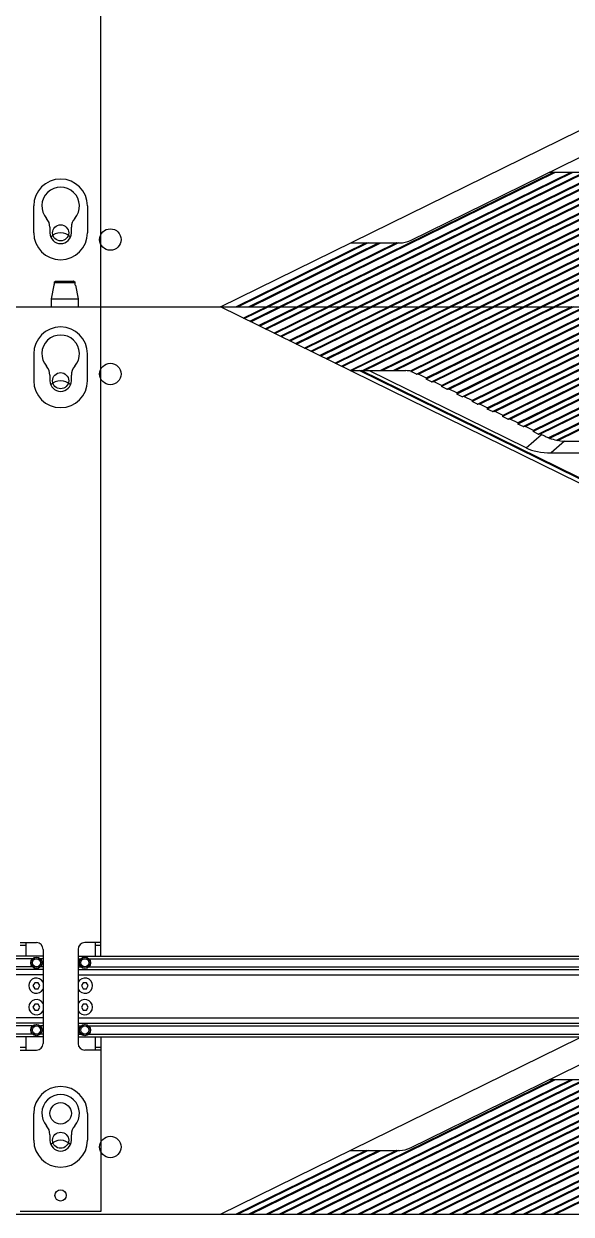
# Model space of a CAD drawing. Header units: millimetres. Extents: x 710 to 26878, y 589 to 5187.
# Drawn here: x 23602.7 to 23806.3, y 2024.6 to 2467.4 of the extents above; entities that cross this region are included whole.
import ezdxf

# ---------------------------------------------------------------- set-up
doc = ezdxf.new("R2010")
doc.units = ezdxf.units.MM
doc.layers.add('02___PRT_ALL_AXES', color=7, linetype='Continuous')

# ---------------------------------------------------------------- blocks, each defined once
blk = doc.blocks.new('6RYFH')
at = {"color": 7, "linetype": 'Continuous'}
for p, q in [((11450.77, 2231.65), (11450.71, 2231.32)), ((11450.74, 2231.49), (11450.71, 2231.32)), ((11450.77, 2231.65), (11450.74, 2231.49)), ((11450.83, 2231.98), (11450.77, 2231.65)), ((11450.83, 2231.98), (11458.41, 2231.98)), ((11451.34, 2232.39), (11457.91, 2232.39)), ((11458.47, 2231.65), (11458.41, 2231.98)), ((11458.53, 2231.32), (11458.47, 2231.65)), ((11458.5, 2231.49), (11458.47, 2231.65)), ((11458.53, 2231.32), (11458.5, 2231.49)), ((11450.59, 2230.99), (11449.65, 2225.89)), ((11450.65, 2230.99), (11450.59, 2230.99)), ((11450.71, 2231.32), (11450.65, 2230.99)), ((11458.59, 2230.99), (11458.53, 2231.32)), ((11458.65, 2230.99), (11458.59, 2230.99)), ((11458.65, 2230.99), (11459.6, 2225.89)), ((11436.62, 2222.89), (12036.62, 2222.89)), ((11449.65, 2225.89), (11449.65, 2222.89)), ((11449.65, 2225.89), (11459.6, 2225.89)), ((11459.6, 2225.89), (11459.6, 2222.89)), ((11726.41, 2117.9), (11512.62, 2222.89)), ((11521.17, 2218.69), (11529.72, 2222.89)), ((11529.79, 2222.89), (11521.21, 2218.67)), ((11530.47, 2222.89), (11521.55, 2218.51)), ((11523.52, 2217.54), (11534.41, 2222.89)), ((11523.86, 2217.37), (11535.09, 2222.89)), ((11523.89, 2217.35), (11535.16, 2222.89)), ((11526.84, 2215.91), (11541.06, 2222.89)), ((11541.14, 2222.89), (11526.88, 2215.89)), ((11541.82, 2222.89), (11527.22, 2215.72)), ((11529.19, 2214.75), (11545.75, 2222.89)), ((11529.53, 2214.59), (11546.43, 2222.89)), ((11529.56, 2214.57), (11546.51, 2222.89)), ((11532.51, 2213.12), (11552.41, 2222.89)), ((11552.48, 2222.89), (11532.55, 2213.1)), ((11553.16, 2222.89), (11532.89, 2212.94)), ((11534.86, 2211.97), (11557.1, 2222.89)), ((11535.2, 2211.8), (11557.78, 2222.89)), ((11535.24, 2211.78), (11557.85, 2222.89)), ((11538.18, 2210.34), (11563.75, 2222.89)), ((11563.82, 2222.89), (11538.22, 2210.32)), ((11564.5, 2222.89), (11538.56, 2210.15)), ((11540.53, 2209.18), (11568.44, 2222.89)), ((11540.87, 2209.02), (11569.12, 2222.89)), ((11540.91, 2209), (11569.19, 2222.89)), ((11543.86, 2207.55), (11575.09, 2222.89)), ((11575.17, 2222.89), (11543.89, 2207.53)), ((11575.85, 2222.89), (11544.23, 2207.37)), ((11546.2, 2206.4), (11579.78, 2222.89)), ((11546.54, 2206.23), (11580.46, 2222.89)), ((11546.58, 2206.21), (11580.54, 2222.89)), ((11549.53, 2204.77), (11586.44, 2222.89)), ((11586.51, 2222.89), (11549.56, 2204.75)), ((11587.19, 2222.89), (11549.9, 2204.58)), ((11551.87, 2203.61), (11591.13, 2222.89)), ((11552.21, 2203.45), (11591.81, 2222.89)), ((11552.25, 2203.43), (11591.88, 2222.89)), ((11555.2, 2201.98), (11597.78, 2222.89)), ((11597.85, 2222.89), (11555.24, 2201.96)), ((11598.53, 2222.89), (11555.58, 2201.8)), ((11557.55, 2200.83), (11602.47, 2222.89)), ((11557.89, 2200.66), (11603.15, 2222.89)), ((11557.92, 2200.64), (11603.22, 2222.89)), ((11560.87, 2199.19), (11609.12, 2222.89)), ((11609.2, 2222.89), (11560.91, 2199.18)), ((11609.88, 2222.89), (11561.51, 2199.14)), ((11565.45, 2199.14), (11613.81, 2222.89)), ((11566.13, 2199.14), (11614.49, 2222.89)), ((11566.2, 2199.14), (11614.57, 2222.89)), ((11620.47, 2222.89), (11572.1, 2199.14)), ((11620.54, 2222.89), (11572.18, 2199.14)), ((11621.22, 2222.89), (11572.85, 2199.14)), ((11576.79, 2199.14), (11625.16, 2222.89)), ((11577.47, 2199.14), (11625.84, 2222.89)), ((11577.55, 2199.14), (11625.91, 2222.89)), ((11631.81, 2222.89), (11583.16, 2199)), ((11631.88, 2222.89), (11583.21, 2198.99)), ((11632.56, 2222.89), (11583.48, 2198.79)), ((11585.45, 2197.82), (11636.5, 2222.89)), ((11586.24, 2197.88), (11637.18, 2222.89)), ((11586.28, 2197.86), (11637.25, 2222.89)), ((11643.9, 2222.89), (11589.15, 2196)), ((11643.15, 2222.89), (11589.23, 2196.41)), ((11643.23, 2222.89), (11589.27, 2196.39)), ((11591.12, 2195.03), (11647.84, 2222.89)), ((11591.92, 2195.09), (11648.52, 2222.89)), ((11591.95, 2195.07), (11648.6, 2222.89)), ((11655.25, 2222.89), (11594.82, 2193.22)), ((11654.5, 2222.89), (11594.9, 2193.62)), ((11654.57, 2222.89), (11594.94, 2193.61)), ((11596.79, 2192.25), (11659.19, 2222.89)), ((11597.59, 2192.31), (11659.87, 2222.89)), ((11597.62, 2192.29), (11659.94, 2222.89)), ((11666.59, 2222.89), (11600.5, 2190.43)), ((11665.84, 2222.89), (11600.57, 2190.84)), ((11665.91, 2222.89), (11600.61, 2190.82)), ((11602.46, 2189.46), (11670.53, 2222.89)), ((11603.26, 2189.52), (11671.21, 2222.89)), ((11603.29, 2189.5), (11671.28, 2222.89)), ((11677.93, 2222.89), (11606.17, 2187.65)), ((11677.18, 2222.89), (11606.24, 2188.05)), ((11677.25, 2222.89), (11606.28, 2188.04)), ((11608.14, 2186.68), (11681.87, 2222.89)), ((11608.93, 2186.74), (11682.55, 2222.89)), ((11608.97, 2186.72), (11682.63, 2222.89)), ((11689.28, 2222.89), (11611.84, 2184.86)), ((11688.53, 2222.89), (11611.92, 2185.27)), ((11688.6, 2222.89), (11611.95, 2185.25)), ((11613.81, 2183.89), (11693.22, 2222.89)), ((11614.6, 2183.95), (11693.9, 2222.89)), ((11614.64, 2183.93), (11693.97, 2222.89)), ((11700.62, 2222.89), (11617.51, 2182.08)), ((11699.87, 2222.89), (11617.59, 2182.48)), ((11699.94, 2222.89), (11617.62, 2182.47)), ((11619.48, 2181.11), (11704.56, 2222.89)), ((11620.27, 2181.17), (11705.24, 2222.89)), ((11620.31, 2181.15), (11705.31, 2222.89)), ((11711.96, 2222.89), (11623.18, 2179.29)), ((11711.21, 2222.89), (11623.26, 2179.7)), ((11711.28, 2222.89), (11623.3, 2179.68)), ((11625.15, 2178.32), (11715.9, 2222.89)), ((11625.94, 2178.38), (11716.58, 2222.89)), ((11625.98, 2178.36), (11716.66, 2222.89)), ((11723.31, 2222.89), (11628.85, 2176.51)), ((11722.55, 2222.89), (11628.93, 2176.91)), ((11722.63, 2222.89), (11628.97, 2176.9)), ((11630.82, 2175.54), (11727.25, 2222.89)), ((11631.62, 2175.59), (11727.93, 2222.89)), ((11631.65, 2175.58), (11728, 2222.89)), ((11733.9, 2222.89), (11634.67, 2174.16)), ((11733.97, 2222.89), (11634.71, 2174.14)), ((11734.65, 2222.89), (11635, 2173.95)), ((11637.57, 2173.28), (11738.59, 2222.89)), ((11638.07, 2173.19), (11739.27, 2222.89)), ((11638.12, 2173.18), (11739.34, 2222.89)), ((11560.98, 2199.14), (11581.58, 2199.14)), ((11728, 2118.68), (11564.16, 2199.14)), ((11728.4, 2118.88), (11564.95, 2199.14)), ((11626.28, 2170.41), (11567.79, 2199.14)), ((11585.45, 2197.82), (11583.48, 2198.79)), ((11586.12, 2197.94), (11589.39, 2196.33)), ((11591.12, 2195.03), (11589.15, 2196)), ((11595.06, 2193.54), (11591.79, 2195.15)), ((11596.79, 2192.25), (11594.82, 2193.22)), ((11600.74, 2190.76), (11597.46, 2192.37)), ((11602.46, 2189.46), (11600.5, 2190.43)), ((11606.41, 2187.97), (11603.13, 2189.58)), ((11608.14, 2186.68), (11606.17, 2187.65)), ((11612.08, 2185.19), (11608.8, 2186.8)), ((11613.81, 2183.89), (11611.84, 2184.86)), ((11617.75, 2182.4), (11614.48, 2184.01)), ((11619.48, 2181.11), (11617.51, 2182.08)), ((11623.42, 2179.62), (11620.15, 2181.23)), ((11625.15, 2178.32), (11623.18, 2179.29)), ((11629.09, 2176.83), (11625.82, 2178.44)), ((11626.28, 2170.41), (11631.98, 2175.41)), ((11630.82, 2175.54), (11628.85, 2176.51)), ((11631.49, 2175.66), (11633.37, 2174.73)), ((11640.55, 2172.91), (11635.65, 2168.6)), ((11641.31, 2172.89), (11838.38, 2172.89)), ((11635.65, 2168.6), (11829.66, 2168.6)), ((11583.28, 1910.06), (11747.91, 1990.91)), ((11512.62, 1885.39), (11711.91, 1983.26)), ((11534.41, 1885.39), (11636.23, 1935.39)), ((11535.09, 1885.39), (11636.91, 1935.39)), ((11535.16, 1885.39), (11636.98, 1935.39)), ((11642.88, 1935.39), (11541.06, 1885.39)), ((11642.95, 1935.39), (11541.14, 1885.39)), ((11643.63, 1935.39), (11541.82, 1885.39)), ((11545.75, 1885.39), (11647.57, 1935.39)), ((11546.43, 1885.39), (11648.25, 1935.39)), ((11546.51, 1885.39), (11648.33, 1935.39)), ((11654.22, 1935.39), (11552.41, 1885.39)), ((11654.3, 1935.39), (11552.48, 1885.39)), ((11654.98, 1935.39), (11553.16, 1885.39)), ((11557.1, 1885.39), (11658.92, 1935.39)), ((11557.78, 1885.39), (11659.6, 1935.39)), ((11557.85, 1885.39), (11659.67, 1935.39)), ((11665.57, 1935.39), (11563.75, 1885.39)), ((11665.64, 1935.39), (11563.82, 1885.39)), ((11666.32, 1935.39), (11564.5, 1885.39)), ((11568.44, 1885.39), (11670.26, 1935.39)), ((11569.12, 1885.39), (11670.94, 1935.39)), ((11569.19, 1885.39), (11671.01, 1935.39)), ((11676.91, 1935.39), (11575.09, 1885.39)), ((11676.98, 1935.39), (11575.17, 1885.39)), ((11677.66, 1935.39), (11575.84, 1885.39)), ((11579.78, 1885.39), (11681.6, 1935.39)), ((11580.46, 1885.39), (11682.28, 1935.39)), ((11580.54, 1885.39), (11682.35, 1935.39)), ((11688.25, 1935.39), (11586.44, 1885.39)), ((11688.33, 1935.39), (11586.51, 1885.39)), ((11689.01, 1935.39), (11587.19, 1885.39)), ((11591.13, 1885.39), (11692.95, 1935.39)), ((11591.81, 1885.39), (11693.63, 1935.39)), ((11591.88, 1885.39), (11693.7, 1935.39)), ((11699.6, 1935.39), (11597.78, 1885.39)), ((11699.67, 1935.39), (11597.85, 1885.39)), ((11700.35, 1935.39), (11598.53, 1885.39)), ((11602.47, 1885.39), (11704.29, 1935.39)), ((11603.15, 1885.39), (11704.97, 1935.39)), ((11603.22, 1885.39), (11705.04, 1935.39)), ((11710.94, 1935.39), (11609.12, 1885.39)), ((11711.01, 1935.39), (11609.19, 1885.39)), ((11711.69, 1935.39), (11609.87, 1885.39)), ((11613.81, 1885.39), (11715.63, 1935.39)), ((11614.49, 1885.39), (11716.31, 1935.39)), ((11614.57, 1885.39), (11716.38, 1935.39)), ((11722.28, 1935.39), (11620.47, 1885.39)), ((11722.36, 1935.39), (11620.54, 1885.39)), ((11723.04, 1935.39), (11621.22, 1885.39)), ((11625.16, 1885.39), (11726.98, 1935.39)), ((11625.84, 1885.39), (11727.65, 1935.39)), ((11625.91, 1885.39), (11727.73, 1935.39)), ((11733.63, 1935.39), (11631.81, 1885.39)), ((11733.7, 1935.39), (11631.88, 1885.39)), ((11734.38, 1935.39), (11632.56, 1885.39)), ((11831.93, 1935.39), (11634.86, 1935.39)), ((11636.5, 1885.39), (11738.32, 1935.39)), ((11637.18, 1885.39), (11739, 1935.39)), ((11637.25, 1885.39), (11739.07, 1935.39)), ((11566.74, 1909.14), (11518.38, 1885.39)), ((11566.81, 1909.14), (11518.45, 1885.39)), ((11567.49, 1909.14), (11519.13, 1885.39)), ((11523.07, 1885.39), (11571.43, 1909.14)), ((11523.75, 1885.39), (11572.11, 1909.14)), ((11523.82, 1885.39), (11572.18, 1909.14)), ((11578.08, 1909.14), (11529.72, 1885.39)), ((11578.16, 1909.14), (11529.79, 1885.39)), ((11578.84, 1909.14), (11530.47, 1885.39)), ((11560.98, 1909.14), (11579.31, 1909.14)), ((11436.62, 1885.39), (12036.62, 1885.39))]:
    blk.add_line(p, q, dxfattribs=at)
for centre, radius in [((11471.62, 2197.89), 4), ((11453.12, 2195.39), 3), ((11453.12, 1912.89), 3), ((11471.62, 1910.39), 4)]:
    blk.add_circle(centre, radius, dxfattribs=at)
for centre, radius, start, end in [((11457.91, 2231.87), 0.522, 77.0352, 89.9936), ((11581.58, 2190.14), 9, 77.6267, 90), ((11641.31, 2190.89), 18, 243.8457, 249.3822), ((11641.31, 2190.89), 18, 251.4761, 270), ((11579.31, 1918.14), 9, 270, 296.1543)]:
    blk.add_arc(centre, radius, start, end, dxfattribs=at)
for centre, major_axis, ratio, start_param, end_param in [((11585.52, 2199.79), (2.07, 0.98), 0.130507, 2.846583, 3.244909), ((11587.49, 2198.82), (2.07, 0.98), 0.130507, -3.038276, -2.358602), ((11591.19, 2197), (2.07, 0.98), 0.130507, 2.565236, 3.244909), ((11593.16, 2196.04), (2.07, 0.98), 0.130507, -3.038276, -2.358602), ((11596.87, 2194.22), (2.07, 0.98), 0.130507, 2.565236, 3.244909), ((11598.83, 2193.25), (2.07, 0.98), 0.130507, -3.038276, -2.358602), ((11602.54, 2191.43), (2.07, 0.98), 0.130507, 2.565236, 3.244909), ((11604.51, 2190.47), (2.07, 0.98), 0.130507, -3.038276, -2.358602), ((11608.21, 2188.65), (2.07, 0.98), 0.130507, 2.565236, 3.244909), ((11610.18, 2187.68), (2.07, 0.98), 0.130507, -3.038276, -2.358602), ((11613.88, 2185.86), (2.07, 0.98), 0.130507, 2.565236, 3.244909), ((11615.85, 2184.9), (2.07, 0.98), 0.130507, -3.038276, -2.358602), ((11619.55, 2183.08), (2.07, 0.98), 0.130507, 2.565236, 3.244909), ((11621.52, 2182.11), (2.07, 0.98), 0.130507, -3.038276, -2.358602), ((11625.22, 2180.29), (2.07, 0.98), 0.130507, 2.565236, 3.244909), ((11627.19, 2179.33), (2.07, 0.98), 0.130507, -3.038276, -2.358602), ((11630.9, 2177.51), (2.07, 0.98), 0.130507, 2.565236, 3.244909), ((11632.86, 2176.54), (2.07, 0.98), 0.130507, -3.038276, -2.358602), ((11974, 2481.38), (345.95, 303.53), 0.152098, -3.034155, -3.027155), ((11968.63, 2476.66), (345.95, 303.53), 0.152098, -3.07842, -2.969946)]:
    blk.add_ellipse(centre, major_axis=major_axis, ratio=ratio, start_param=start_param, end_param=end_param, dxfattribs=at)
for points, knots in [([(11450.83, 2231.98), (11450.84, 2231.99), (11450.84, 2232.03), (11450.86, 2232.06), (11450.87, 2232.09)], [0, 0, 0, 0, 0.249866, 1, 1, 1, 1]), ([(11450.87, 2232.09), (11450.88, 2232.11), (11450.89, 2232.14), (11450.92, 2232.17), (11450.93, 2232.19)], [0, 0, 0, 0, 0.500081, 1, 1, 1, 1]), ([(11450.93, 2232.19), (11450.94, 2232.2), (11450.96, 2232.23), (11450.99, 2232.26), (11451.01, 2232.27)], [0, 0, 0, 0, 0.499978, 1, 1, 1, 1]), ([(11451.01, 2232.27), (11451.02, 2232.29), (11451.05, 2232.31), (11451.09, 2232.33), (11451.11, 2232.34)], [0, 0, 0, 0, 0.500013, 1, 1, 1, 1]), ([(11451.11, 2232.34), (11451.12, 2232.35), (11451.16, 2232.36), (11451.2, 2232.37), (11451.22, 2232.38)], [0, 0, 0, 0, 0.499911, 1, 1, 1, 1]), ([(11451.22, 2232.38), (11451.23, 2232.38), (11451.27, 2232.39), (11451.31, 2232.39), (11451.34, 2232.39)], [0, 0, 0, 0, 0.250382, 1, 1, 1, 1]), ([(11458.02, 2232.38), (11458.04, 2232.37), (11458.08, 2232.36), (11458.12, 2232.35), (11458.13, 2232.34)], [0, 0, 0, 0, 0.500089, 1, 1, 1, 1]), ([(11458.13, 2232.34), (11458.15, 2232.33), (11458.19, 2232.31), (11458.22, 2232.29), (11458.23, 2232.27)], [0, 0, 0, 0, 0.499987, 1, 1, 1, 1]), ([(11458.23, 2232.27), (11458.25, 2232.26), (11458.28, 2232.23), (11458.3, 2232.2), (11458.31, 2232.19)], [0, 0, 0, 0, 0.500022, 1, 1, 1, 1]), ([(11458.31, 2232.19), (11458.33, 2232.17), (11458.35, 2232.14), (11458.37, 2232.11), (11458.37, 2232.09)], [0, 0, 0, 0, 0.499919, 1, 1, 1, 1]), ([(11458.37, 2232.09), (11458.38, 2232.08), (11458.39, 2232.05), (11458.4, 2232.01), (11458.41, 2231.98)], [0, 0, 0, 0, 0.250397, 1, 1, 1, 1]), ([(11635, 2173.95), (11634.99, 2173.95), (11634.98, 2173.96), (11634.97, 2173.96), (11634.96, 2173.97), (11634.96, 2173.98), (11634.95, 2173.99), (11634.95, 2174), (11634.95, 2174.02), (11634.96, 2174.03), (11634.97, 2174.04), (11634.97, 2174.04)], [0, 0, 0, 0, 0.126258, 0.252416, 0.378065, 0.440847, 0.503376, 0.627544, 0.751631, 0.875774, 1, 1, 1, 1])]:
    blk.add_open_spline(points, degree=3, knots=knots, dxfattribs=at)
blk = doc.blocks.new('*U89')
blk.add_blockref('6RYFH', (-11736.62, -2058.89))
blk = doc.blocks.new('*U91')
at = {"color": 0, "linetype": 'ByBlock', "lineweight": -2, "transparency": 16777216}
for p in [(2400, 337.5), (2400, 0)]:
    blk.add_blockref('*U89', p, dxfattribs=at)
blk = doc.blocks.new('dfx')
at = {"color": 114, "linetype": 'Continuous', "lineweight": -3, "true_color": 0x139b48}
for p, q in [((13155.98, 8283.73), (13155.98, 8771.23)), ((13130.98, 8552.73), (13130.98, 8562.73)), ((13150.98, 8562.73), (13150.98, 8552.73)), ((13136.98, 8554.79), (13136.98, 8552.73)), ((13144.98, 8552.73), (13144.98, 8554.79)), ((13130.98, 8507.73), (13130.98, 8497.73)), ((13150.98, 8497.73), (13150.98, 8507.73)), ((13136.98, 8499.79), (13136.98, 8497.73)), ((13144.98, 8497.73), (13144.98, 8499.79)), ((13125.98, 8288.73), (13131.98, 8288.73)), ((13127.98, 8288.73), (13127.98, 8283.73)), ((13155.98, 8288.73), (13149.98, 8288.73)), ((13153.98, 8283.73), (13153.98, 8288.73)), ((13125.98, 8287.73), (13127.98, 8287.73)), ((13134.48, 8286.23), (13134.48, 8251.23)), ((13147.48, 8286.23), (13147.48, 8251.23)), ((13153.98, 8287.73), (13155.98, 8287.73)), ((13134.48, 8283.73), (13111.48, 8283.73)), ((13134.48, 8282.73), (13133.45, 8282.73)), ((13134.48, 8279.73), (13133.45, 8279.73)), ((13147.48, 8283.73), (13701.48, 8283.73)), ((13147.48, 8282.73), (13148.51, 8282.73)), ((13147.48, 8279.73), (13148.51, 8279.73)), ((13134.48, 8276.73), (13110.98, 8276.73)), ((13134.48, 8278.73), (13111.48, 8278.73)), ((13147.48, 8278.73), (13701.48, 8278.73)), ((13147.48, 8276.73), (13701.48, 8276.73)), ((13131.34, 8273.84), (13130.69, 8272.73)), ((13130.69, 8272.73), (13131.34, 8271.61)), ((13132.63, 8273.84), (13131.34, 8273.84)), ((13131.34, 8271.61), (13132.63, 8271.61)), ((13133.27, 8272.73), (13132.63, 8273.84)), ((13132.63, 8271.61), (13133.27, 8272.73)), ((13149.34, 8273.84), (13148.69, 8272.73)), ((13148.69, 8272.73), (13149.34, 8271.61)), ((13150.63, 8273.84), (13149.34, 8273.84)), ((13149.34, 8271.61), (13150.63, 8271.61)), ((13151.27, 8272.73), (13150.63, 8273.84)), ((13150.63, 8271.61), (13151.27, 8272.73)), ((13131.34, 8265.84), (13130.69, 8264.73)), ((13130.69, 8264.73), (13131.34, 8263.61)), ((13132.63, 8265.84), (13131.34, 8265.84)), ((13131.34, 8263.61), (13132.63, 8263.61)), ((13133.27, 8264.73), (13132.63, 8265.84)), ((13132.63, 8263.61), (13133.27, 8264.73)), ((13149.34, 8265.84), (13148.69, 8264.73)), ((13148.69, 8264.73), (13149.34, 8263.61)), ((13150.63, 8265.84), (13149.34, 8265.84)), ((13149.34, 8263.61), (13150.63, 8263.61)), ((13151.27, 8264.73), (13150.63, 8265.84)), ((13150.63, 8263.61), (13151.27, 8264.73)), ((13134.48, 8260.73), (13110.98, 8260.73)), ((13134.48, 8258.73), (13111.48, 8258.73)), ((13134.48, 8257.73), (13133.45, 8257.73)), ((13147.48, 8260.73), (13701.48, 8260.73)), ((13147.48, 8258.73), (13701.48, 8258.73)), ((13147.48, 8257.73), (13148.51, 8257.73)), ((13134.48, 8253.73), (13111.48, 8253.73)), ((13127.98, 8253.73), (13127.98, 8248.73)), ((13134.48, 8254.73), (13133.45, 8254.73)), ((13147.48, 8254.73), (13148.51, 8254.73)), ((13147.48, 8253.73), (13701.48, 8253.73)), ((13153.98, 8248.73), (13153.98, 8253.73)), ((13155.98, 8253.73), (13155.98, 8188.73)), ((13127.98, 8249.73), (13125.98, 8249.73)), ((13125.98, 8248.73), (13131.98, 8248.73)), ((13155.98, 8248.73), (13149.98, 8248.73)), ((13155.98, 8249.73), (13153.98, 8249.73)), ((13155.98, 8188.73), (13125.98, 8188.73))]:
    blk.add_line(p, q, dxfattribs=at)
for centre, radius in [((13131.98, 8281.23), 2), ((13131.98, 8281.23), 1.5), ((13149.98, 8281.23), 2), ((13149.98, 8281.23), 1.5), ((13131.98, 8256.23), 2), ((13131.98, 8256.23), 1.5), ((13149.98, 8256.23), 2), ((13149.98, 8256.23), 1.5)]:
    blk.add_circle(centre, radius, dxfattribs=at)
for centre, radius, start, end in [((13140.98, 8562.73), 10, 0, 180), ((13140.98, 8562.73), 7, 318.5904, 221.4096), ((13131.98, 8554.79), 5, 0, 41.4096), ((13149.98, 8554.79), 5, 138.5904, 180), ((13140.98, 8552.73), 10, 180, 0), ((13140.98, 8552.73), 4, 180, 0), ((13140.98, 8547.73), 5, 43.1308, 136.8692), ((13140.98, 8507.73), 10, 0, 180), ((13140.98, 8507.73), 7, 318.5904, 221.4096), ((13131.98, 8499.79), 5, 0, 41.4096), ((13149.98, 8499.79), 5, 138.5904, 180), ((13140.98, 8497.73), 10, 180, 0), ((13140.98, 8497.73), 4, 180, 0), ((13140.98, 8492.73), 5, 43.1308, 136.8692), ((13131.98, 8286.23), 2.5, 0, 90), ((13149.98, 8286.23), 2.5, 90, 180), ((13131.98, 8251.23), 2.5, 270, 0), ((13149.98, 8251.23), 2.5, 180, 270), ((13140.98, 8210.23), 5, 43.1308, 136.8692)]:
    blk.add_arc(centre, radius, start, end, dxfattribs=at)
at = {"layer": '02___PRT_ALL_AXES', "color": 114, "linetype": 'Continuous', "lineweight": -3, "true_color": 0x139b48}
for p, q in [((13130.51, 8282.73), (13118.45, 8282.73)), ((13130.51, 8279.73), (13118.45, 8279.73)), ((13151.45, 8282.73), (13697.51, 8282.73)), ((13151.45, 8279.73), (13697.51, 8279.73)), ((13130.51, 8257.73), (13118.45, 8257.73)), ((13151.45, 8257.73), (13697.51, 8257.73)), ((13130.51, 8254.73), (13118.45, 8254.73)), ((13151.45, 8254.73), (13697.51, 8254.73)), ((13130.98, 8215.23), (13130.98, 8225.23)), ((13150.98, 8225.23), (13150.98, 8215.23)), ((13136.98, 8217.29), (13136.98, 8215.23)), ((13144.98, 8215.23), (13144.98, 8217.29))]:
    blk.add_line(p, q, dxfattribs=at)
for centre, radius in [((13131.98, 8281.23), 2.1), ((13149.98, 8281.23), 2.1), ((13131.98, 8256.23), 2.1), ((13149.98, 8256.23), 2.1), ((13140.98, 8225.23), 4), ((13140.98, 8194.73), 2.1)]:
    blk.add_circle(centre, radius, dxfattribs=at)
for centre, radius, start, end in [((13131.98, 8272.73), 2.84, 28.0842, 331.9158), ((13149.98, 8272.73), 2.84, 208.0842, 151.9158), ((13131.98, 8264.73), 2.84, 28.0842, 331.9158), ((13149.98, 8264.73), 2.84, 208.0842, 151.9158), ((13140.98, 8225.23), 10, 0, 180), ((13140.98, 8225.23), 7, 318.5904, 221.4096), ((13131.98, 8217.29), 5, 0, 41.4096), ((13149.98, 8217.29), 5, 138.5904, 180), ((13140.98, 8215.23), 10, 180, 0), ((13140.98, 8215.23), 4, 180, 0)]:
    blk.add_arc(centre, radius, start, end, dxfattribs=at)
blk = doc.blocks.new('*U176')
blk.add_blockref('dfx', (-13416.98, -8530.48))
blk = doc.blocks.new('*U177')
at = {"color": 0, "linetype": 'ByBlock', "lineweight": -2, "transparency": 16777216}
blk.add_blockref('*U176', (2400, 0), dxfattribs=at)

msp = doc.modelspace()

# ---------------------------------------------------------------- block references
for name, p in [('*U91', (21499.906, 2198.1302)), ('*U177', (21492.406, 2367.3802))]:
    msp.add_blockref(name, p)

doc.saveas('drawing.dxf')
